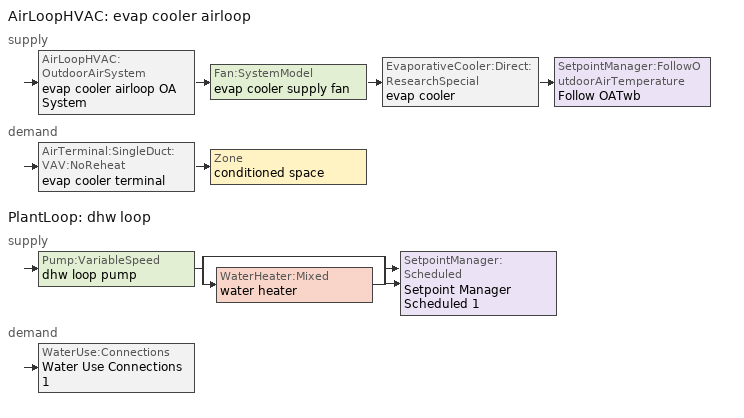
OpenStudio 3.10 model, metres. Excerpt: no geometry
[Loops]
AirLoopHVAC 'evap cooler airloop'
 supply: AirLoopHVAC:OutdoorAirSystem 'evap cooler airloop OA System' > Fan:SystemModel 'evap cooler supply fan' > EvaporativeCooler:Direct:ResearchSpecial 'evap cooler' > SetpointManager:FollowOutdoorAirTemperature 'Follow OATwb'
 demand: AirTerminal:SingleDuct:VAV:NoReheat 'evap cooler terminal' > Zone 'conditioned space'
PlantLoop 'dhw loop'
 supply: Pump:VariableSpeed 'dhw loop pump' > split
  | bypass
  | WaterHeater:Mixed 'water heater'
  join > SetpointManager:Scheduled 'Setpoint Manager Scheduled 1'
 demand: WaterUse:Connections 'Water Use Connections 1'
[Sizing:Zone]
conditioned space: Zone Cooling Design Supply Air Temperature Input Method=SupplyAirTemperature; Zone Cooling Design Supply Air Temperature {C}=14; Zone Cooling Design Supply Air Temperature Difference {deltaC}=11.11; Zone Heating Design Supply Air Temperature Input Method=SupplyAirTemperature; Zone Heating Design Supply Air Temperature {C}=40; Zone Heating Design Supply Air Temperature Difference {deltaC}=11.11; Zone Cooling Design Supply Air Humidity Ratio {kg-H2O/kg-air}=0.0085; Zone Heating Design Supply Air Humidity Ratio {kg-H2O/kg-air}=0.008; Cooling Design Air Flow Method=DesignDay; Heating Design Air Flow Method=DesignDay; Account for Dedicated Outdoor Air System=No; Dedicated Outdoor Air System Control Strategy=NeutralSupplyAir; Dedicated Outdoor Air Low Setpoint Temperature for Design {C}=autosize; Dedicated Outdoor Air High Setpoint Temperature for Design {C}=autosize; Zone Load Sizing Method=Sensible Load Only No Latent Load; Zone Latent Cooling Design Supply Air Humidity Ratio Input Method=HumidityRatioDifference; Zone Cooling Design Supply Air Humidity Ratio Difference {kgWater/kgDryAir}=0.005; Zone Latent Heating Design Supply Air Humidity Ratio Input Method=HumidityRatioDifference; Zone Humidification Design Supply Air Humidity Ratio Difference {kgWater/kgDryAir}=0.005; Sizing Option=Coincident
[Zone equipment]
conditioned space: evap cooler terminal, electric baseboard
[EvaporativeCooler:Direct:ResearchSpecial]
evap cooler: Availability Schedule=Always On Discrete; Cooler Design Effectiveness=0.72; Recirculating Water Pump Power Consumption {W}=0; Primary Air Design Flow Rate {m3/s}=2.8836; Drift Loss Fraction=0; Blowdown Concentration Ratio=0; Water Pump Power Sizing Factor {W/(m3/s)}=0.1; Evaporative Operation Minimum Drybulb Temperature=0; Evaporative Operation Maximum Limit Wetbulb Temperature=50; Evaporative Operation Maximum Limit Drybulb Temperature=50
[AirLoopHVAC]
evap cooler airloop: Availability Schedule=Always On Discrete; Design Supply Air Flow Rate {m3/s}=2.8836; Design Return Air Flow Fraction of Supply Air Flow=1
[Sizing:System]
evap cooler airloop: Central Heating Maximum System Air Flow Ratio=0.3; Preheat Design Temperature {C}=7; Preheat Design Humidity Ratio {kg-H2O/kg-Air}=0.008; Precool Design Temperature {C}=12.8; Precool Design Humidity Ratio {kg-H2O/kg-Air}=0.008; Central Cooling Design Supply Air Temperature {C}=12.8; Central Heating Design Supply Air Temperature {C}=16.7; 100% Outdoor Air in Cooling=Yes; 100% Outdoor Air in Heating=Yes; Central Cooling Design Supply Air Humidity Ratio {kg-H2O/kg-Air}=0.0085; Zone Maximum Outdoor Air Fraction=1; Cooling Supply Air Flow Rate Per Floor Area {m3/s-m2}=0.00996765; Cooling Fraction of Autosized Cooling Supply Air Flow Rate=1; Cooling Supply Air Flow Rate Per Unit Cooling Capacity {m3/s-W}=3.94755e-05; Heating Supply Air Flow Rate Per Floor Area {m3/s-m2}=0.00996765; Heating Fraction of Autosized Heating Supply Air Flow Rate=1; Heating Fraction of Autosized Cooling Supply Air Flow Rate=1; Heating Supply Air Flow Rate Per Unit Heating Capacity {m3/s-W}=3.15882e-05; Cooling Design Capacity Method=CoolingDesignCapacity; Cooling Design Capacity {W}=autosize; Cooling Design Capacity Per Floor Area {W/m2}=234.7; Fraction of Autosized Cooling Design Capacity=1; Heating Design Capacity Method=HeatingDesignCapacity; Heating Design Capacity {W}=autosize; Heating Design Capacity Per Floor Area {W/m2}=157; Fraction of Autosized Heating Design Capacity=1; Central Cooling Capacity Control Method=OnOff; Occupant Diversity=autosize
[AirTerminal:SingleDuct:VAV:NoReheat]
evap cooler terminal: Availability Schedule=Always On Discrete; Maximum Air Flow Rate {m3/s}=2.8836; Zone Minimum Air Flow Input Method=Constant; Constant Minimum Air Flow Fraction=0; Fixed Minimum Air Flow Rate {m3/s}=0; Control For Outdoor Air=No
[Fan:SystemModel]
evap cooler supply fan: Availability Schedule=Always On Discrete; Design Maximum Air Flow Rate {m3/s}=2.8836; Speed Control Method=Discrete; Electric Power Minimum Flow Rate Fraction=0.2; Design Pressure Rise {Pa}=500; Motor Efficiency=1; Motor In Air Stream Fraction=1; Design Electric Power Consumption {W}=autosize; Design Power Sizing Method=PowerPerFlow; Electric Power Per Unit Flow Rate {W/(m3/s)}=471.801; Electric Power Per Unit Flow Rate Per Unit Pressure {W-s/m3-Pa}=1.66667; Fan Total Efficiency=0.7; Motor Loss Radiative Fraction=0; Speed Flow Fraction 1=1; Speed Electric Power Fraction 1=1
[EnergyManagementSystem:Sensor]
Name | Output Variable or Output Meter Index Key | Output Variable or Output Meter
evap_cooler_supply_fan_s | evap cooler supply fan | Fan Electricity Energy
evap_cooler_s | evap cooler | Evaporative Cooler Water Volume
water_heater_energy | water heater | Water Heater Electricity Rate
water_heater_on_cycle_parasitic | water heater | Water Heater On Cycle Parasitic Electricity Rate
water_heater_off_cycle_parasitic | water heater | Water Heater Off Cycle Parasitic Electricity Rate
fridge_tin_s; tin_s | conditioned space | Zone Mean Air Temperature
win_s | conditioned space | Zone Air Humidity Ratio
tout_s | conditioned space | Zone Outdoor Air Drybulb Temperature
evap_cooler_airloop_Fan_RTF_s | evap cooler supply fan | Fan Runtime Fraction
conditioned_space_htg_unmet_s | conditioned space | Zone Heating Setpoint Not Met Time
conditioned_space_clg_unmet_s | conditioned space | Zone Cooling Setpoint Not Met Time
[Controller:OutdoorAir]
evap cooler airloop OA Controller: Minimum Outdoor Air Flow Rate {m3/s}=0; Maximum Outdoor Air Flow Rate {m3/s}=2.8836; Economizer Control Type=NoEconomizer; Economizer Control Action Type=ModulateFlow; Economizer Maximum Limit Dry-Bulb Temperature {C}=28; Economizer Maximum Limit Enthalpy {J/kg}=64000; Lockout Type=NoLockout; Minimum Limit Type=FixedMinimum; Minimum Fraction of Outdoor Air Schedule=Always On Discrete; Controller Mechanical Ventilation=Controller Mechanical Ventilation 1; High Humidity Control=No; High Humidity Outdoor Air Flow Ratio=1; Control High Indoor Humidity Based on Outdoor Humidity Ratio=Yes; Heat Recovery Bypass Control Type=BypassWhenWithinEconomizerLimits; Economizer Operation Staging=InterlockedWithMechanicalCooling
[Controller:MechanicalVentilation]
Controller Mechanical Ventilation 1: Availability Schedule=Always On Discrete
[AirLoopHVAC:OutdoorAirSystem]
evap cooler airloop OA System: Controller=evap cooler airloop OA Controller
[SetpointManager:FollowOutdoorAirTemperature]
Follow OATwb: Control Variable=Temperature; Reference Temperature Type=OutdoorAirWetBulb; Offset Temperature Difference {deltaC}=0; Maximum Setpoint Temperature {C}=80; Minimum Setpoint Temperature {C}=6
[ZoneHVAC:Baseboard:Convective:Electric]
electric baseboard: Availability Schedule=Always On Discrete; Nominal Capacity {W}=10551.4; Efficiency=1
[ElectricEquipment:Definition] Design Level Calculation Method=EquipmentLevel
Name | Design Level {W} | Fraction Latent | Fraction Radiant | Fraction Lost
clothes washer | 1243.65 | 0.03 | 0.162 | 0.7
dishwasher | 724.42 | 0.3 | 0.18 | 0.4
[PlantLoop]
dhw loop: Fluid Type=Water; Glycol Concentration=0; Maximum Loop Flow Rate {m3/s}=0.01; Plant Loop Volume {m3}=0.003; Load Distribution Scheme=Optimal
[Sizing:Plant]
dhw loop: Loop Type=Heating; Design Loop Exit Temperature {C}=52.6667; Loop Design Temperature Difference {deltaC}=5.55556; Sizing Option=NonCoincident; Zone Timesteps in Averaging Window=1; Coincident Sizing Factor Mode=None
[Pump:VariableSpeed]
dhw loop pump: Rated Flow Rate {m3/s}=0.01; Rated Pump Head {Pa}=1; Rated Power Consumption {W}=0; Motor Efficiency=0.85; Fraction of Motor Inefficiencies to Fluid Stream=0; Coefficient 1 of the Part Load Performance Curve=0; Coefficient 2 of the Part Load Performance Curve=1; Coefficient 3 of the Part Load Performance Curve=0; Coefficient 4 of the Part Load Performance Curve=0; Minimum Flow Rate {m3/s}=0; Pump Control Type=Intermittent; Skin Loss Radiative Fraction=0.5; Design Power Sizing Method=PowerPerFlowPerPressure; Design Electric Power per Unit Flow Rate {W/(m3/s)}=348701.1; Design Shaft Power per Unit Flow Rate per Unit Head {W-s/m3-Pa}=1.28205; Design Minimum Flow Rate Fraction=0
[SetpointManager:Scheduled]
Setpoint Manager Scheduled 1: Control Variable=Temperature; Schedule=dhw temp
[WaterHeater:Mixed]
water heater: Tank Volume {m3}=0.170344; Setpoint Temperature Schedule=water heater setpoint; Deadband Temperature Difference {deltaC}=2; Maximum Temperature Limit {C}=99; Heater Control Type=Cycle; Heater Maximum Capacity {W}=5500.06; Heater Minimum Capacity {W}=0; Heater Fuel Type=Electricity; Heater Thermal Efficiency=1; Off Cycle Parasitic Fuel Consumption Rate {W}=0; Off Cycle Parasitic Fuel Type=Electricity; Off Cycle Parasitic Heat Fraction to Tank=0; On Cycle Parasitic Fuel Consumption Rate {W}=0; On Cycle Parasitic Fuel Type=Electricity; On Cycle Parasitic Heat Fraction to Tank=0; Ambient Temperature Indicator=ThermalZone; Ambient Temperature Thermal Zone=conditioned space; Off Cycle Loss Coefficient to Ambient Temperature {W/K}=8.53831; Off Cycle Loss Fraction to Thermal Zone=1; On Cycle Loss Coefficient to Ambient Temperature {W/K}=8.53831; On Cycle Loss Fraction to Thermal Zone=1; Use Side Effectiveness=1; Source Side Effectiveness=1; Use Side Design Flow Rate {m3/s}=autosize; Source Side Design Flow Rate {m3/s}=autosize; Indirect Water Heating Recovery Time {hr}=1.5; Source Side Flow Control Mode=IndirectHeatPrimarySetpoint
[WaterHeater:Sizing]
water heater: Design Mode=PeakDraw; Time Storage Can Meet Peak Draw {hr}=0.538503; Time for Tank Recovery {hr}=0; Nominal Tank Volume for Autosizing Plant Connections {m3}=1
[WaterUse:Connections]
Water Use Connections 1: Drain Water Heat Exchanger Type=None; Drain Water Heat Exchanger Destination=Plant; Water Use Equipment Name 1=dhw fixtures; Water Use Equipment Name 2=dhw distribution waste; Water Use Equipment Name 3=clothes washer; Water Use Equipment Name 4=dishwasher
[WaterUse:Equipment:Definition]
Name | Peak Flow Rate {m3/s} | Target Temperature Schedule
dhw fixtures | 1.79434e-05 | mixed water temperature schedule
dhw distribution waste | 6.16797e-06 | mixed water temperature schedule
clothes washer | 5.17561e-06
dishwasher | 5.01845e-06
[EnergyManagementSystem:InternalVariable]
evap_cooler_airloop_max_sup_fan_mfr: Internal Data Index Key=evap cooler supply fan; Internal Data Type=Fan Maximum Mass Flow Rate
[Schedule:Constant]
Name | Value
Always On Discrete | 1
dhw temp; water heater setpoint | 52.6667
mixed water temperature schedule | 40.5556
[Schedule:File]
dishwasher: External File=External File 1; Column Number=7; Rows to Skip at Top=1; Number of Hours of Data=8760; Interpolate to Timestep=Yes; Minutes per Item=60; Translate File With Relative Path=Yes
